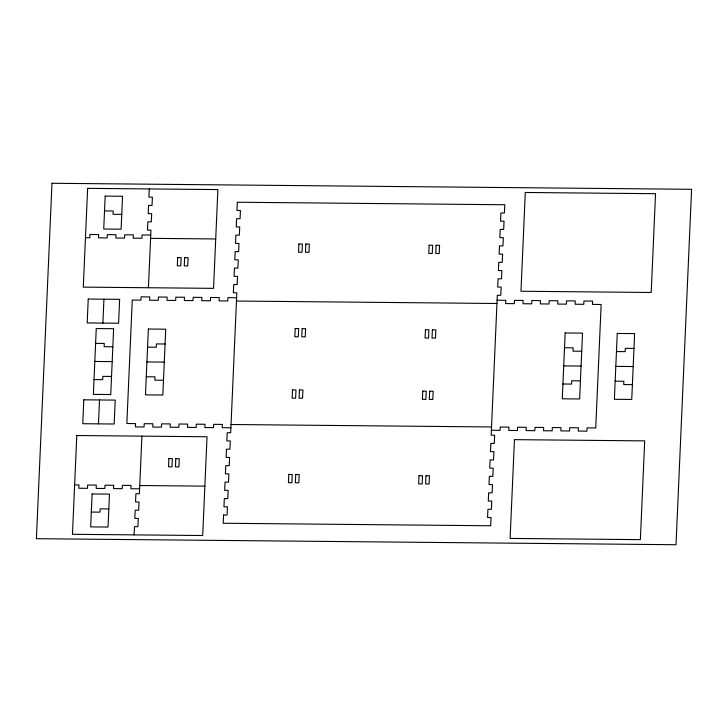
<?xml version="1.0" encoding="UTF-8"?>
<svg xmlns="http://www.w3.org/2000/svg" width="728" height="728" viewBox="0 0 728 728"><rect width="100%" height="100%" fill="white"/><g stroke="black" fill="none" stroke-linecap="round" stroke-linejoin="round"><path stroke-width="1.09" d="M98.471 423.86L99.518 399.963M102.894 323.086L103.94 299.19M134.107 534.88L134.462 526.653L137.938 526.681L138.302 518.454L134.826 518.418L135.19 510.182L138.657 510.219L139.021 501.992L135.544 501.956L135.909 493.72L139.385 493.757L141.915 436.136M149.276 188.934L148.922 197.161L152.389 197.197L152.034 205.423L148.558 205.396L148.194 213.623L151.67 213.659L151.306 221.885L147.839 221.858L147.475 230.084L150.951 230.121L148.421 287.733M104.532 210.92L113.213 211.002L113.068 214.296L121.749 214.378M150.732 235.053L142.051 234.971L141.905 238.265L133.224 238.183L133.37 234.889L124.679 234.807L124.534 238.101L115.852 238.02L115.998 234.725L107.316 234.644L107.171 237.938L98.489 237.856L98.635 234.562L89.953 234.48L89.808 237.774L85.467 237.738M150.587 238.347L215.716 238.966M236.6 297.743L227.919 297.661L227.773 300.955L219.092 300.873L219.237 297.579L210.556 297.497L210.41 300.791L201.729 300.709L201.874 297.415L193.184 297.333L193.047 300.628L184.357 300.546L184.502 297.261L175.821 297.179L175.676 300.464L166.994 300.382L167.14 297.097L158.458 297.015L158.313 300.3L149.631 300.218L149.768 296.933L141.086 296.851L140.941 300.136L132.259 300.054L126.845 423.523L135.526 423.605L135.381 426.899L144.062 426.981L144.208 423.687L152.898 423.769L152.753 427.063L161.434 427.145L161.58 423.851L170.261 423.933L170.115 427.227L178.797 427.309L178.942 424.014L187.624 424.096L187.478 427.391L196.169 427.473L196.314 424.178L204.996 424.26L204.85 427.554L213.532 427.636L213.677 424.342L222.358 424.424L222.213 427.718L230.894 427.8M497.106 300.2L505.787 300.282L505.642 303.576L514.323 303.658L514.469 300.364L523.15 300.446L523.004 303.74L531.686 303.822L531.831 300.528L540.522 300.609L540.376 303.904L549.058 303.986L549.203 300.691L557.885 300.773L557.739 304.067L566.42 304.149L566.566 300.855L575.247 300.937L575.102 304.231L583.792 304.313L583.938 301.019L592.619 301.101L592.474 304.395L601.155 304.477L595.741 427.946L587.059 427.864L586.914 431.149L578.232 431.067L578.369 427.782L569.687 427.7L569.542 430.985L560.86 430.903L561.006 427.618L552.325 427.536L552.179 430.821L543.498 430.739L543.643 427.454L534.953 427.372L534.816 430.667L526.126 430.585L526.271 427.291L517.59 427.209L517.444 430.503L508.763 430.421L508.908 427.127L500.227 427.045L500.081 430.339L491.4 430.257M236.464 301.037L496.96 303.494M95.614 343.352L104.295 343.434L104.15 346.728L112.84 346.81M165.083 344.007L156.393 343.925L156.256 347.22L147.566 347.138M564.509 347.775L573.191 347.857L573.045 351.151L581.736 351.233M633.979 348.43L625.288 348.348L625.152 351.642L616.461 351.56M94.822 361.461L112.185 361.625M146.919 361.952L164.282 362.116M563.718 365.884L581.081 366.048M615.815 366.375L633.178 366.539M111.539 376.44L102.848 376.358L102.712 379.652L94.021 379.57M146.264 376.767L154.955 376.849L154.809 380.143L163.491 380.225M580.434 380.862L571.744 380.78L571.607 384.075L562.917 383.993M615.16 381.19L623.851 381.272L623.705 384.566L632.386 384.648M231.04 424.506L491.536 426.963M74.62 484.912L78.961 484.957L78.815 488.242L87.497 488.324L87.642 485.039L96.323 485.121L96.187 488.406L104.868 488.488L105.014 485.203L113.695 485.285L113.55 488.57L122.231 488.652L122.377 485.367L131.058 485.449L130.913 488.734L139.603 488.816M139.74 485.53L204.868 486.14M108.827 508.936L100.145 508.854L100 512.148L91.319 512.066M51.988 183.274L36.4 538.693L676.012 544.726L691.6 189.307L51.988 183.274M76.786 435.526L72.454 534.297L202.703 535.526L207.034 436.755L76.786 435.526M87.633 188.352L83.292 287.123L213.55 288.352L217.881 189.58L87.633 188.352M83.811 399.818L82.765 423.714L114.169 424.005L115.224 400.109L83.811 399.818M88.234 299.035L87.187 322.932L118.591 323.232L119.638 299.335L88.234 299.035M96.26 328.537L93.375 394.385L110.738 394.549L113.632 328.701L96.26 328.537M92.11 493.957L90.672 526.881L108.035 527.045L109.482 494.121L92.11 493.957M105.178 196.105L103.731 229.029L121.103 229.193L122.55 196.269L105.178 196.105M148.366 329.029L145.473 394.876L162.844 395.04L165.729 329.192L148.366 329.029M168.86 458.585L168.496 466.821L171.972 466.857L172.336 458.622L168.86 458.585M177.678 257.585L177.314 265.811L180.79 265.847L181.154 257.612L177.678 257.585M175.803 458.658L175.448 466.885L178.915 466.921L179.279 458.686L175.803 458.658M184.621 257.648L184.266 265.875L187.733 265.911L188.097 257.676L184.621 257.648M223.596 515.015L223.241 523.25L490.681 525.771L491.045 517.535L487.569 517.499L487.933 509.272L491.4 509.3L491.764 501.073L488.288 501.037L488.652 492.81L492.128 492.838L492.483 484.611L489.016 484.575L489.371 476.349L492.847 476.376L493.211 468.15L489.735 468.113L490.099 459.887L493.566 459.914L493.93 451.688L490.454 451.651L490.818 443.425L494.294 443.452L494.649 435.226L491.182 435.189L497.315 295.268L500.791 295.295L501.155 287.069L497.679 287.032L498.043 278.797L501.51 278.833L501.874 270.607L498.398 270.57L498.762 262.335L502.238 262.371L502.593 254.145L499.126 254.108L499.481 245.873L502.957 245.909L503.321 237.674L499.845 237.646L500.209 229.411L503.676 229.447L504.04 221.212L500.564 221.185L500.928 212.949L504.404 212.986L504.759 204.75L237.319 202.229L236.955 210.465L240.431 210.501L240.067 218.728L236.6 218.7L236.236 226.927L239.712 226.963L239.348 235.19L235.872 235.162L235.517 243.389L238.984 243.425L238.629 251.651L235.153 251.624L234.789 259.851L238.265 259.887L237.901 268.113L234.434 268.086L234.07 276.312L237.546 276.349L237.182 284.575L233.706 284.548L233.351 292.774L236.818 292.811L230.685 432.732L227.209 432.705L226.845 440.931L230.321 440.968L229.957 449.203L226.49 449.167L226.126 457.393L229.602 457.43L229.238 465.665L225.762 465.629L225.407 473.855L228.874 473.892L228.519 482.127L225.043 482.091L224.679 490.326L228.155 490.354L227.791 498.589L224.324 498.553L223.96 506.788L227.436 506.815L227.072 515.051L223.596 515.015M288.789 474.456L288.434 482.691L291.901 482.719L292.265 474.492L288.789 474.456M292.501 389.908L292.137 398.143L295.614 398.171L295.978 389.944L292.501 389.908M295.195 328.537L294.831 336.764L298.307 336.8L298.662 328.565L295.195 328.537M298.899 243.989L298.544 252.216L302.011 252.252L302.375 244.016L298.899 243.989M295.741 474.52L295.377 482.755L298.853 482.782L299.208 474.556L295.741 474.52M299.445 389.971L299.09 398.207L302.557 398.234L302.921 390.008L299.445 389.971M302.138 328.601L301.774 336.827L305.25 336.864L305.614 328.628L302.138 328.601M305.851 244.053L305.487 252.279L308.963 252.316L309.318 244.08L305.851 244.053M419.037 475.684L418.682 483.92L422.149 483.947L422.513 475.721L419.037 475.684M422.75 391.136L422.386 399.372L425.862 399.399L426.226 391.173L422.75 391.136M425.443 329.766L425.079 337.992L428.555 338.029L428.91 329.793L425.443 329.766M429.147 245.218L428.792 253.444L432.259 253.481L432.623 245.245L429.147 245.218M425.989 475.748L425.625 483.984L429.101 484.011L429.456 475.784L425.989 475.748M429.693 391.2L429.338 399.435L432.805 399.463L433.169 391.236L429.693 391.2M432.387 329.829L432.023 338.056L435.499 338.092L435.863 329.857L432.387 329.829M436.099 245.281L435.735 253.508L439.212 253.544L439.566 245.309L436.099 245.281M514.45 439.648L510.119 538.42L640.367 539.648L644.708 440.877L514.45 439.648M525.298 192.474L520.966 291.245L651.214 292.474L655.546 193.703L525.298 192.474M565.155 332.96L562.271 398.808L579.634 398.971L582.527 333.124L565.155 332.96M617.262 333.451L614.368 399.299L631.74 399.463L634.625 333.615L617.262 333.451"/></g></svg>
